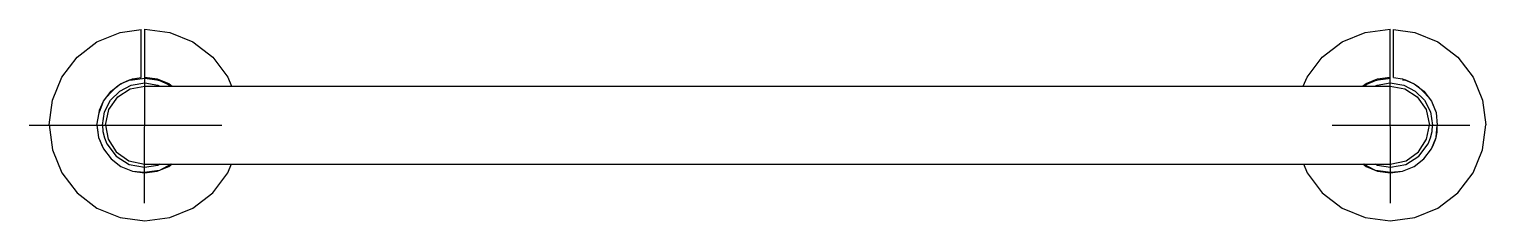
# Model space of a CAD drawing. Extents: x -0.177 to 0.431, y 65.137 to 65.217.
import ezdxf

# ---------------------------------------------------------------- set-up
doc = ezdxf.new("R2010")
doc.units = 0
doc.header["$LTSCALE"] = 0.2
doc.header["$MEASUREMENT"] = 0
doc.linetypes.add('AXES', pattern=[0.54, 0.3, -0.08, 0.08, -0.08])
doc.linetypes.add('CONTINU', pattern=[0])
doc.layers.get('0').update_dxf_attribs({"linetype": 'CONTINUOUS'})
doc.layers.add('DECA_EIXOS', color=5, linetype='AXES')

msp = doc.modelspace()

# ---------------------------------------------------------------- linework, layer by layer
at = {"linetype": 'CONTINU'}
for points in [[(-0.14918, 65.21209), (-0.13953, 65.21609)], [(-0.13953, 65.21609), (-0.13068, 65.21725)], [(-0.13068, 65.19725), (-0.13068, 65.21725)], [(-0.12918, 65.19745), (-0.12918, 65.21745)], [(-0.12918, 65.21745), (-0.11882, 65.21609)], [(-0.11882, 65.21609), (-0.10918, 65.21209)], [(0.37055, 65.21209), (0.38019, 65.21609)], [(0.38019, 65.21609), (0.39054, 65.21745)], [(0.39057, 65.19745), (0.39054, 65.21745)], [(0.39204, 65.19725), (0.39204, 65.21725)], [(0.39204, 65.21725), (0.4009, 65.21609)], [(0.4009, 65.21609), (0.41054, 65.21209)], [(-0.15746, 65.20573), (-0.14918, 65.21209)], [(-0.10918, 65.21209), (-0.10089, 65.20573)], [(0.36226, 65.20573), (0.37055, 65.21209)], [(0.41054, 65.21209), (0.41883, 65.20573)], [(-0.16382, 65.19745), (-0.15746, 65.20573)], [(-0.10089, 65.20573), (-0.09454, 65.19745)], [(0.3559, 65.19745), (0.36226, 65.20573)], [(0.41883, 65.20573), (0.42519, 65.19745)], [(-0.16781, 65.1878), (-0.16382, 65.19745)], [(-0.14332, 65.19159), (-0.13932, 65.19466)], [(-0.14099, 65.19338), (-0.13932, 65.19466)], [(-0.13932, 65.19466), (-0.13435, 65.19677)], [(-0.13932, 65.19466), (-0.1356, 65.19625)], [(-0.13932, 65.19466), (-0.13907, 65.19442)], [(-0.1356, 65.19625), (-0.13439, 65.19636)], [(-0.13487, 65.19413), (-0.12921, 65.19504)], [(-0.13439, 65.19636), (-0.12921, 65.19704)], [(-0.13435, 65.19677), (-0.13068, 65.19725)], [(-0.12921, 65.19704), (-0.12424, 65.19636)], [(-0.12921, 65.19504), (-0.12376, 65.19413)], [(-0.12918, 65.19745), (-0.124, 65.19677)], [(-0.12424, 65.19636), (-0.12313, 65.19603)], [(-0.124, 65.19677), (-0.11918, 65.19477)], [(-0.12313, 65.19603), (-0.11956, 65.19442)], [(-0.11918, 65.19477), (-0.11775, 65.19368)], [(-0.09454, 65.19745), (-0.09297, 65.19368)], [(0.35434, 65.19368), (0.3559, 65.19745)], [(0.37912, 65.19368), (0.38054, 65.19477)], [(0.38054, 65.19477), (0.38537, 65.19677)], [(0.38093, 65.19442), (0.38449, 65.19603)], [(0.38449, 65.19603), (0.38561, 65.19636)], [(0.38513, 65.19413), (0.39058, 65.19504)], [(0.38537, 65.19677), (0.39057, 65.19745)], [(0.38561, 65.19636), (0.39068, 65.19703)], [(0.39058, 65.19504), (0.39624, 65.19413)], [(0.39204, 65.19725), (0.39572, 65.19677)], [(0.39572, 65.19677), (0.40068, 65.19466)], [(0.39576, 65.19636), (0.39697, 65.19625)], [(0.39697, 65.19625), (0.40068, 65.19466)], [(0.40044, 65.19442), (0.40068, 65.19466)], [(0.40068, 65.19466), (0.40469, 65.19159)], [(0.40068, 65.19466), (0.40236, 65.19338)], [(0.42519, 65.19745), (0.42918, 65.1878)], [(-0.1465, 65.18745), (-0.14332, 65.19159)], [(-0.1465, 65.18745), (-0.14524, 65.18908)], [(-0.14524, 65.18908), (-0.14318, 65.19129)], [(-0.14421, 65.18397), (-0.14052, 65.18921)], [(-0.14352, 65.18782), (-0.13971, 65.19163)], [(-0.14318, 65.19129), (-0.14099, 65.19338)], [(-0.14052, 65.18921), (-0.13529, 65.19255)], [(-0.13971, 65.19163), (-0.13487, 65.19413)], [(-0.13529, 65.19255), (-0.12921, 65.1937)], [(-0.12921, 65.1937), (0.39058, 65.1937)], [(-0.12376, 65.19413), (-0.12289, 65.19368)], [(-0.11956, 65.19442), (-0.11841, 65.19368)], [(0.37978, 65.19368), (0.38093, 65.19442)], [(0.38426, 65.19368), (0.38513, 65.19413)], [(0.39058, 65.1937), (0.39666, 65.19255)], [(0.39624, 65.19413), (0.40108, 65.19163)], [(0.39666, 65.19255), (0.40189, 65.18921)], [(0.40108, 65.19163), (0.40489, 65.18782)], [(0.40189, 65.18921), (0.40558, 65.18397)], [(0.40236, 65.19338), (0.40454, 65.19129)], [(0.40454, 65.19129), (0.40661, 65.18908)], [(0.40469, 65.19159), (0.40787, 65.18745)], [(0.40661, 65.18908), (0.40787, 65.18745)], [(-0.16918, 65.17745), (-0.16781, 65.1878)], [(-0.14918, 65.17743), (-0.14825, 65.1825)], [(-0.14825, 65.1825), (-0.1465, 65.18745)], [(-0.14825, 65.1825), (-0.14806, 65.18368)], [(-0.14806, 65.18368), (-0.1465, 65.18745)], [(-0.14692, 65.17743), (-0.14602, 65.18299)], [(-0.14602, 65.18299), (-0.14352, 65.18782)], [(-0.14559, 65.17743), (-0.14421, 65.18397)], [(0.40489, 65.18782), (0.40738, 65.18299)], [(0.40558, 65.18397), (0.40696, 65.17743)], [(0.40738, 65.18299), (0.40828, 65.17743)], [(0.40787, 65.18745), (0.40986, 65.18263)], [(0.40787, 65.18745), (0.40943, 65.18368)], [(0.40943, 65.18368), (0.40986, 65.18263)], [(0.40986, 65.18263), (0.41028, 65.17743)], [(0.42918, 65.1878), (0.43055, 65.17745)], [(-0.16918, 65.17745), (-0.16781, 65.1671)], [(-0.14918, 65.17743), (-0.14878, 65.17441)], [(-0.14918, 65.17743), (-0.1485, 65.17227)], [(-0.14692, 65.17743), (-0.14671, 65.17473)], [(-0.14559, 65.17743), (-0.14446, 65.17148)], [(0.40583, 65.17148), (0.40696, 65.17743)], [(0.40808, 65.17473), (0.40828, 65.17743)], [(0.40986, 65.17227), (0.41028, 65.17743)], [(0.41015, 65.17441), (0.41028, 65.17743)], [(0.42918, 65.1671), (0.43055, 65.17745)], [(-0.14878, 65.17441), (-0.1485, 65.17227)], [(-0.1485, 65.17227), (-0.14815, 65.17143)], [(-0.1485, 65.17227), (-0.1465, 65.16745)], [(-0.14815, 65.17143), (-0.147, 65.16865)], [(-0.14671, 65.17473), (-0.14609, 65.1721)], [(-0.14609, 65.1721), (-0.14508, 65.1696)], [(-0.14446, 65.17148), (-0.14113, 65.16624)], [(0.40249, 65.16624), (0.40583, 65.17148)], [(0.40645, 65.1696), (0.40746, 65.1721)], [(0.40746, 65.1721), (0.40808, 65.17473)], [(0.40787, 65.16745), (0.40986, 65.17227)], [(0.40836, 65.16865), (0.40952, 65.17143)], [(0.40952, 65.17143), (0.40986, 65.17227)], [(0.40986, 65.17227), (0.41015, 65.17441)], [(-0.16781, 65.1671), (-0.16382, 65.15745)], [(-0.147, 65.16865), (-0.1465, 65.16745)], [(-0.1465, 65.16745), (-0.14332, 65.16331)], [(-0.14508, 65.1696), (-0.14116, 65.16441)], [(-0.14116, 65.16441), (-0.13571, 65.16103)], [(-0.14113, 65.16624), (-0.13588, 65.16255)], [(0.39708, 65.16103), (0.40252, 65.16441)], [(0.39725, 65.16255), (0.40249, 65.16624)], [(0.40252, 65.16441), (0.40645, 65.1696)], [(0.40469, 65.16331), (0.40787, 65.16745)], [(0.40787, 65.16745), (0.40836, 65.16865)], [(0.42519, 65.15745), (0.42918, 65.1671)], [(-0.14332, 65.16331), (-0.14262, 65.16277)], [(-0.14332, 65.16331), (-0.13918, 65.16013)], [(-0.14262, 65.16277), (-0.13918, 65.16013)], [(-0.13918, 65.16013), (-0.1365, 65.15902)], [(-0.13918, 65.16013), (-0.13435, 65.15813)], [(-0.1365, 65.15902), (-0.13435, 65.15813)], [(-0.13588, 65.16255), (-0.1293, 65.16117)], [(-0.13571, 65.16103), (-0.1293, 65.15982)], [(-0.13435, 65.15813), (-0.1293, 65.15743)], [(-0.13435, 65.15813), (-0.1293, 65.15783)], [(-0.1293, 65.16117), (0.39066, 65.16117)], [(-0.1293, 65.15982), (-0.12376, 65.16073)], [(-0.1293, 65.15783), (-0.12424, 65.15849)], [(-0.1293, 65.15743), (-0.124, 65.15813)], [(-0.12424, 65.15849), (-0.12301, 65.15854)], [(-0.124, 65.15813), (-0.11918, 65.16013)], [(-0.12376, 65.16073), (-0.12289, 65.16118)], [(-0.12301, 65.15854), (-0.11956, 65.16043)], [(-0.11956, 65.16043), (-0.11841, 65.16118)], [(-0.11918, 65.16013), (-0.11781, 65.16118)], [(-0.09454, 65.15745), (-0.09299, 65.16118)], [(0.35436, 65.16118), (0.3559, 65.15745)], [(0.37918, 65.16118), (0.38054, 65.16013)], [(0.37978, 65.16118), (0.38093, 65.16043)], [(0.38054, 65.16013), (0.38537, 65.15813)], [(0.38093, 65.16043), (0.38438, 65.15854)], [(0.38426, 65.16118), (0.38513, 65.16073)], [(0.38438, 65.15854), (0.38561, 65.15849)], [(0.38513, 65.16073), (0.39067, 65.15982)], [(0.38537, 65.15813), (0.39067, 65.15743)], [(0.38561, 65.15849), (0.39067, 65.15783)], [(0.39066, 65.16117), (0.39725, 65.16255)], [(0.39067, 65.15982), (0.39708, 65.16103)], [(0.39067, 65.15783), (0.39572, 65.15813)], [(0.39067, 65.15743), (0.39572, 65.15813)], [(0.39572, 65.15813), (0.40055, 65.16013)], [(0.39572, 65.15813), (0.39786, 65.15902)], [(0.39786, 65.15902), (0.40055, 65.16013)], [(0.40055, 65.16013), (0.40469, 65.16331)], [(0.40055, 65.16013), (0.40399, 65.16277)], [(0.40399, 65.16277), (0.40469, 65.16331)], [(-0.16382, 65.15745), (-0.15746, 65.14917)], [(-0.10089, 65.14917), (-0.09454, 65.15745)], [(0.3559, 65.15745), (0.36226, 65.14917)], [(0.41883, 65.14917), (0.42519, 65.15745)], [(-0.15746, 65.14917), (-0.14918, 65.14281)], [(-0.10918, 65.14281), (-0.10089, 65.14917)], [(0.36226, 65.14917), (0.37055, 65.14281)], [(0.41054, 65.14281), (0.41883, 65.14917)], [(-0.14918, 65.14281), (-0.13953, 65.13881)], [(-0.11882, 65.13881), (-0.10918, 65.14281)], [(0.37055, 65.14281), (0.38019, 65.13881)], [(0.4009, 65.13881), (0.41054, 65.14281)], [(-0.13953, 65.13881), (-0.12918, 65.13745)], [(-0.12918, 65.13745), (-0.11882, 65.13881)], [(0.38019, 65.13881), (0.39054, 65.13745)], [(0.39054, 65.13745), (0.4009, 65.13881)]]:
    msp.add_lwpolyline(points, dxfattribs=at)
at = {"layer": 'DECA_EIXOS'}
for points in [[(-0.12934, 65.14482), (-0.12918, 65.20881)], [(0.3907, 65.14482), (0.39054, 65.2088)], [(-0.1775, 65.17743), (-0.09713, 65.17743)], [(0.36643, 65.17743), (0.42383, 65.17743)]]:
    msp.add_lwpolyline(points, dxfattribs=at)

doc.saveas('drawing.dxf')
